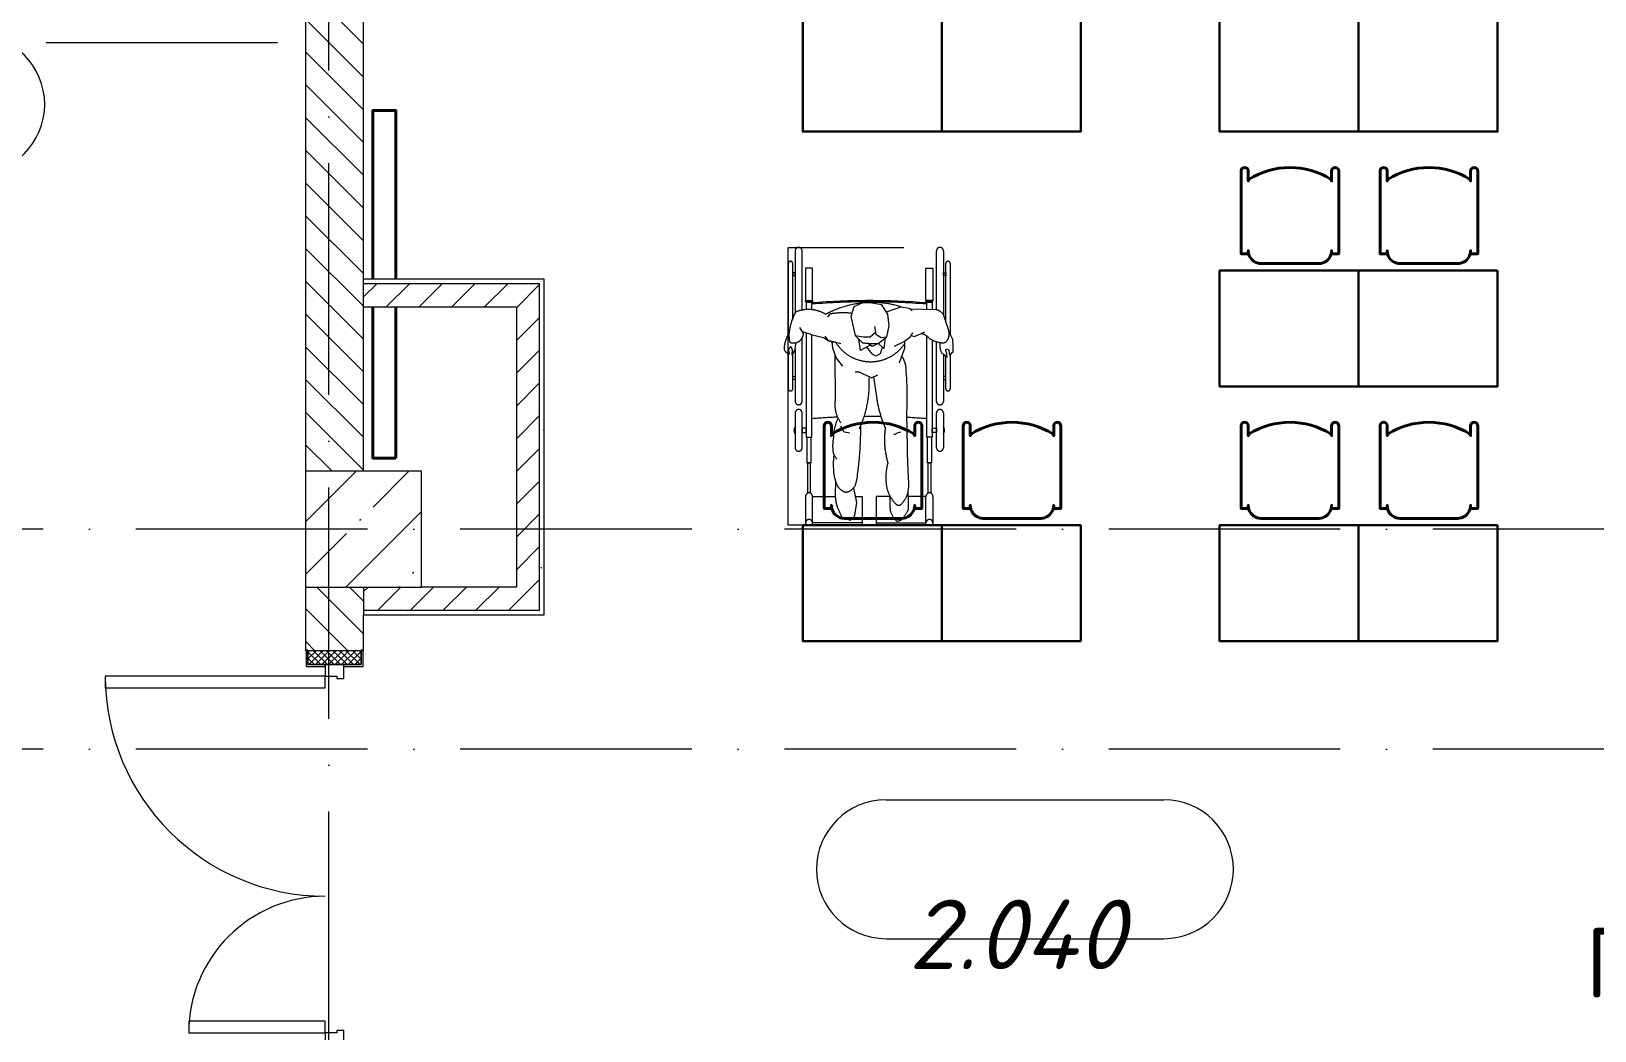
# Model space of a CAD drawing. Header units: millimetres. Extents: x -6467 to 105918, y -7090 to 92481.
# Drawn here: x 92065 to 98816, y 8165 to 12481 of the extents above; entities that cross this region are included whole.
import ezdxf

# ---------------------------------------------------------------- set-up
doc = ezdxf.new("R2010")
doc.units = ezdxf.units.MM
doc.linetypes.add('50_200_ШТРИХ_1Т_ш5_п1_п1_', pattern=[1400, 1000, -200, 0, -200])
doc.linetypes.add('IMPORT-ACAD_ISO03W100', pattern=[6000, 2400, -3600])
for name, color, linetype, lineweight, true_color in [('A-AREA-IDEN-1', 7, 'Continuous', 9, 0xaaaaaa), ('I-WALL-1', 7, 'Continuous', 5, 0x787878), ('мебель 2 этаж-1', 7, 'Continuous', 40, 0xaaaaaa), ('Оси-3', 7, '50_200_ШТРИХ_1Т_ш5_п1_п1_', 9, 0xaaaaaa), ('ТХ_функционал-12', 7, 'IMPORT-ACAD_ISO03W100', 20, 0xaaaaaa), ('ТХ_функционал-2', 7, 'Continuous', 40, 0xaaaaaa), ('ТХ_функционал-9', 7, 'Continuous', 30, 0xaaaaaa)]:
    doc.layers.add(name, color=color, linetype=linetype, lineweight=lineweight, true_color=true_color)
for name, color, linetype, lineweight in [('A-DOOR', 7, 'Continuous', 9), ('A-DOOR-2', 7, 'Continuous', 5), ('A-DOOR-FRAM', 7, 'Continuous', 9), ('A-DOOR-FRAM-2', 7, 'Continuous', 5), ('A-WALL', 7, 'Continuous', 5), ('A-WALL-FNSH-1', 7, 'Continuous', 5), ('A-WALL-IDEN', 7, 'Continuous', 9), ('I-WALL', 7, 'Continuous', 5), ('S-COLS', 7, 'Continuous', 9), ('S-COLS-1', 7, 'Continuous', 5)]:
    doc.layers.add(name, color=color, linetype=linetype, lineweight=lineweight)
doc.styles.add('GOST Common', font='GOST_Common.ttf', dxfattribs={"height": 300})
doc.styles.add('ISOCPEUR_I', font='isocpeui.ttf', dxfattribs={"height": 300})
pattern_1 = [(45, (0, 0), (-70.71068, 70.71068), [])]
pattern_2 = [(0, (0, 0), (406.4, 101.6), [6.706, -298.094, 6.706, -298.094, -1625.6]), (0, (0, 0), (406.4, 101.6), [-609.6, 6.706, -602.894, 6.706, -298.094, -711.2]), (0, (0, 0), (406.4, 101.6), [-1524, 6.706, -196.494, 6.706, -501.294]), (120, (152.4, 50.8), (-291.18818, 301.15272), [6.706, -298.094, 6.706, -298.094, -1625.6]), (120, (152.4, 50.8), (-291.18818, 301.15272), [-609.6, 6.706, -602.894, 6.706, -298.094, -711.2]), (120, (152.4, 50.8), (-291.18818, 301.15272), [-1524, 6.706, -196.494, 6.706, -501.294]), (240, (203.2, 254), (-115.21182, -402.75272), [6.706, -298.094, 6.706, -298.094, -1625.6]), (240, (203.2, 254), (-115.21182, -402.75272), [-609.6, 6.706, -602.894, 6.706, -298.094, -711.2]), (240, (203.2, 254), (-115.21182, -402.75272), [-1524, 6.706, -196.494, 6.706, -501.294])]

# ---------------------------------------------------------------- blocks, each defined once
blk = doc.blocks.new('BSC_Колонна _Прямоугольная - 500х500-V91-АИ_План этажа Радиаторы_2')
at = {"layer": 'S-COLS-1'}
h = blk.add_hatch(dxfattribs=at)
h.set_pattern_fill('FP_128', color=256, style=0, pattern_type=2)
h.set_pattern_definition([(45, (-93500, -10331.04), (-228.0985, 228.0985), []), (45, (-93271.9, -10331.04), (-228.0985, 228.0985), [403.225, -80.645, 6.706, -73.939])])
h.paths.add_polyline_path([(-250, -250), (250, -250), (250, 250), (-250, 250)])
for p, q in [((250, 250), (-250, 250)), ((-250, 250), (-250, -250)), ((250, -250), (250, 250)), ((-250, -250), (250, -250))]:
    blk.add_line(p, q, dxfattribs=at)
blk = doc.blocks.new('110_Дверь_СКБ_2Ст_Наружная1 - СОШ_Д-07_1760_1440_х2400мм_Все учебные помещения_ читальные залы_EIW30-25548196-АИ_План этажа Радиаторы_2')
at = {"layer": 'A-DOOR-2'}
h = blk.add_hatch(dxfattribs=at)
h.set_pattern_fill('FP_120', color=256, style=0, pattern_type=2)
h.set_pattern_definition([(135, (1456.41, 189.685), (-14.14214, -14.14214), []), (225, (1456.41, 189.685), (14.14214, -14.14214), [])])
h.paths.add_polyline_path([(899.5, -115), (899.5, 115), (839.5, 115), (839.5, -115)])
at = {"layer": 'A-DOOR-FRAM-2'}
h = blk.add_hatch(dxfattribs=at)
h.set_pattern_fill('FP_121', color=256, style=0, pattern_type=2)
h.set_pattern_definition([(45, (-666.384, 189.685), (-14.1421, 14.1421), []), (135, (-666.384, 189.685), (-14.1421, -14.1421), [])])
h.paths.add_polyline_path([(-800.5, -115), (-800.5, 115), (-860.5, 115), (-860.5, -115)])
at = {"layer": 'A-DOOR'}
for p, q in [((789.5, 990), (739.5, 990)), ((739.5, 990), (739.5, 40)), ((789.5, 40), (789.5, 990)), ((-750.5, 630), (-750.5, 40)), ((-700.5, 630), (-750.5, 630)), ((-700.5, 40), (-700.5, 630)), ((-750.5, 40), (-700.5, 40)), ((739.5, 40), (789.5, 40))]:
    blk.add_line(p, q, dxfattribs=at)
at = {"layer": 'A-DOOR-2'}
for p, q in [((-792.5, 123), (-862.5, 123)), ((-862.5, 123), (-862.5, 115)), ((-862.5, 115), (-800.5, 115)), ((-800.5, 115), (-800.5, 40)), ((-792.5, 40), (-792.5, 123)), ((901.5, 123), (831.5, 123)), ((831.5, 123), (831.5, 40)), ((839.5, 40), (839.5, 115)), ((839.5, 115), (901.5, 115)), ((901.5, 115), (901.5, 123)), ((-800.5, 40), (-792.5, 40)), ((831.5, 40), (839.5, 40)), ((-792.5, -40), (-800.5, -40)), ((-800.5, -40), (-800.5, -115)), ((-792.5, -123), (-792.5, -40)), ((839.5, -40), (831.5, -40)), ((831.5, -40), (831.5, -123)), ((839.5, -115), (839.5, -40)), ((-862.5, -115), (-862.5, -123)), ((-800.5, -115), (-862.5, -115)), ((-862.5, -123), (-792.5, -123)), ((831.5, -123), (901.5, -123)), ((901.5, -115), (839.5, -115)), ((901.5, -123), (901.5, -115))]:
    blk.add_line(p, q, dxfattribs=at)
for centre, radius, start, end in [((789.5, 40), 950, 90, 180), ((-750.5, 40), 590, 0, 90)]:
    blk.add_arc(centre, radius, start, end, dxfattribs=at)
at = {"layer": 'A-DOOR-FRAM'}
for p, q in [((-800.5, 115), (-860.5, 115)), ((-860.5, 115), (-860.5, -115)), ((-800.5, -115), (-800.5, 115)), ((899.5, 115), (839.5, 115)), ((839.5, 115), (839.5, -115)), ((899.5, -115), (899.5, 115)), ((-750.5, 40), (-800.5, 40)), ((-800.5, 40), (-800.5, -40)), ((-750.5, -10), (-750.5, 40)), ((789.5, 40), (789.5, -10)), ((839.5, 40), (789.5, 40)), ((839.5, -40), (839.5, 40)), ((-800.5, -40), (-740.5, -40)), ((-740.5, -10), (-750.5, -10)), ((-740.5, -40), (-740.5, -10)), ((789.5, -10), (779.5, -10)), ((779.5, -10), (779.5, -40)), ((779.5, -40), (839.5, -40)), ((-860.5, -115), (-800.5, -115)), ((839.5, -115), (899.5, -115))]:
    blk.add_line(p, q, dxfattribs=at)
blk = doc.blocks.new('мебель 2 этаж-28800768-АИ_План этажа Радиаторы_2')
at = {"layer": 'ТХ_функционал-12'}
for p, q in [((97627.1, 13248), (97627.1, 12981.4)), ((97657.1, 12992.2), (97657.1, 13248)), ((98237.1, 12993.8), (98237.1, 13248)), ((98267.1, 13248), (98267.1, 12971.6)), ((97597.1, 13193), (97597.1, 12887.1)), ((97617.1, 12957.8), (97617.1, 13193)), ((98277.1, 12942.1), (98277.1, 13193)), ((98297.1, 13193), (98297.1, 12886.8)), ((97775.4, 12975.1), (97766.9, 12961.6)), ((98123.2, 12997.7), (98232.9, 12994.9)), ((98266, 12974.7), (98289.3, 12906)), ((97662.8, 12891.1), (97647.4, 12917)), ((97657.1, 12598), (97657.1, 12871.8)), ((97885.9, 12882.4), (97917.4, 12851.5)), ((97985.9, 12848.5), (98022.6, 12876.9)), ((98237.1, 12598), (98237.1, 12855.6)), ((97597.1, 12804.8), (97597.1, 12653)), ((97617.1, 12653), (97617.1, 12803.5)), ((97627.1, 12824.2), (97627.1, 12598)), ((97797.9, 12796.3), (97799.3, 12599.7)), ((98267.1, 12802.1), (98267.1, 12598)), ((98277.1, 12816.4), (98277.1, 12820.4)), ((98277.1, 12653), (98277.1, 12793.6)), ((98297.1, 12800.6), (98297.1, 12653)), ((97946.2, 12649.2), (97946.2, 12699.7)), ((97965.4, 12704.1), (97977.8, 12618.3)), ((97627.1, 12548), (97627.1, 12398)), ((97657.1, 12398), (97657.1, 12548)), ((98237.1, 12398), (98237.1, 12548)), ((98267.1, 12548), (98267.1, 12398)), ((97801.2, 12255.6), (97800.5, 12190)), ((97884.6, 12105.7), (97892.9, 12161.2)), ((98035.6, 12190.8), (98035.6, 12160.1)), ((97830, 12096.6), (97864.1, 12085.4)), ((97917.1, 12073), (97702.1, 12073)), ((97977.1, 12073), (98192.1, 12073))]:
    blk.add_line(p, q, dxfattribs=at)
at = {"layer": 'ТХ_функционал-12', "flags": 128}
for points in [[(98297.1, 12063), (97597.1, 12063), (97597.1, 13263), (98297.1, 13263)], [(97672.1, 13033), (97702.1, 13033), (97702.1, 13173), (97672.1, 13173), (97672.1, 13033), (97702.1, 13033), (97702.1, 13030), (97672.1, 13030)], [(98222.1, 13033), (98192.1, 13033), (98192.1, 13173), (98222.1, 13173), (98222.1, 13033), (98192.1, 13033), (98192.1, 13030), (98222.1, 13030)], [(97617.1, 13141), (97627.1, 13141), (97627.1, 13153), (97617.1, 13153)], [(98277.1, 13141), (98267.1, 13141), (98267.1, 13153), (98277.1, 13153)], [(97617.1, 12705), (97627.1, 12705), (97627.1, 12693), (97617.1, 12693)], [(98277.1, 12705), (98267.1, 12705), (98267.1, 12693), (98277.1, 12693)], [(97657.1, 12463), (97675.1, 12463), (97675.1, 12483), (97657.1, 12483)], [(98237.1, 12463), (98219.1, 12463), (98219.1, 12483), (98237.1, 12483)]]:
    blk.add_lwpolyline(points, close=True, dxfattribs=at)
for points in [[(97672.1, 13030), (97675.1, 13027), (97699.1, 13027), (97702.1, 13030)], [(98222.1, 13030), (98219.1, 13027), (98195.1, 13027), (98192.1, 13030)], [(97699.1, 12994), (97699.1, 13027), (97675.1, 13027), (97675.1, 12994.4)], [(97969.9, 12921.8), (97975.2, 12888), (97998.9, 12874), (98022.5, 12876.9), (98032.4, 12923.7), (98027.7, 12975.1), (98001.5, 13014.6), (97949, 13023), (97917.4, 13023), (97880.5, 13006.2), (97867.5, 12964), (97885.9, 12882.4), (97922.6, 12876.9), (97951.6, 12876.9), (97973.7, 12897.6)], [(98021.3, 12984.7), (98082.9, 13006.2), (98119.8, 13000.6), (98123.2, 12997.7), (98132.2, 12988.7)], [(98195.1, 12995.9), (98195.1, 13027), (98219.1, 13027), (98219.1, 12995.3)], [(97675.1, 12894.3), (97675.1, 12443), (97699.1, 12443), (97699.1, 12886.7)], [(98185.3, 12896.6), (98140.4, 12876.9), (98127.4, 12882.3)], [(97614.6, 12822), (97612.9, 12799.7), (97615.4, 12800.8), (97626, 12818.1), (97632, 12852)], [(97756, 12879.3), (97768.1, 12862.8), (97825, 12848.2)], [(97785.6, 12854.8), (97788.6, 12829.1), (97804.4, 12784.2), (97831, 12750.8)], [(97951.6, 12840.4), (97909.5, 12817.8), (97901.4, 12867.2)], [(98003.2, 12832.1), (97993.6, 12803.8), (97975.2, 12792.6), (97962, 12800.9), (97941.1, 12826.2), (97937.1, 12832.6)], [(97985.4, 12848.5), (97959.4, 12834.7), (97941.1, 12848.7)], [(98016, 12871.8), (98009.4, 12826.2), (97985.7, 12848.7)], [(98134.5, 12893.9), (98122.4, 12874), (98098.7, 12857.1), (98054.2, 12835.6)], [(98098.7, 12857.1), (98098.7, 12826.2), (98079.7, 12772.4), (98075.1, 12764.4)], [(98219.1, 12863), (98219.1, 12443), (98195.1, 12443), (98195.1, 12880.4)], [(98291.9, 12893), (98295.6, 12889.6), (98307.1, 12866.9), (98308.1, 12834.2), (98308.5, 12810.5), (98301.6, 12806.1), (98294.7, 12797.7), (98292.2, 12817.2), (98286.8, 12823.5), (98276, 12820.1), (98281, 12802.1), (98282.1, 12787.6), (98272.7, 12798.9), (98262.4, 12804.6), (98256.6, 12816), (98253, 12832.9), (98252.8, 12853)], [(97885.7, 12725.9), (97904.2, 12725.1), (97956.9, 12699.8), (97983.5, 12713.3)], [(97863.2, 12460.2), (97839, 12465.4), (97824.4, 12491.3)], [(97678.1, 12443), (97678.1, 12333), (97696.1, 12333), (97696.1, 12443)], [(98081.8, 12465.4), (98067.2, 12460.2), (98057.5, 12454.9), (98052.7, 12454.9)], [(98216.1, 12443), (98216.1, 12333), (98198.1, 12333), (98198.1, 12443)], [(97693.1, 12201.7), (97693.1, 12333), (97681.1, 12333), (97681.1, 12201.7)], [(98201.1, 12201.7), (98201.1, 12333), (98213.1, 12333), (98213.1, 12201.7)], [(97672.1, 12188), (97672.1, 12063), (97702.1, 12063), (97702.1, 12188), (97800.5, 12188)], [(97887.8, 12188), (97917.1, 12188), (97917.1, 12063), (97702.1, 12063)], [(98035.6, 12188), (97977.1, 12188), (97977.1, 12063), (98192.1, 12063)], [(98222.1, 12188), (98222.1, 12063), (98192.1, 12063), (98192.1, 12188), (98115.8, 12188)]]:
    blk.add_lwpolyline(points, dxfattribs=at)
at = {"layer": 'ТХ_функционал-12'}
for centre, radius, start, end in [((97642.1, 13248), 15, 0, 180), ((98252.1, 13248), 15, 0, 180), ((97607.1, 13193), 10, 0, 180), ((98287.1, 13193), 10, 0, 180), ((97947.1, 9952.8), 3080.2, 85.38187, 94.61813), ((97916.4, 12845), 319.9, 154.30547, 168.4904), ((97684.1, 12847.5), 147.2, 59.16973, 112.33532), ((97947.1, 9947.8), 3080.2, 85.38187, 94.61813), ((97959.9, 12607.7), 417.5, 72.5326, 118.67838), ((97833.4, 12655), 325.3, 84.0911, 100.27052), ((98219, 12935.1), 61.5, 40.14329, 76.91115), ((97728.2, 12883.3), 127.8, 168.4904, 193.57778), ((97910.9, 13597.9), 742.1, 250.01329, 257.39019), ((98239.7, 12889.2), 52.4, 334.06949, 18.71787), ((97734, 12812.8), 155.8, 148.77076, 173.85174), ((97606.3, 12830.4), 27.2, 181.79546, 261.46643), ((97600.2, 12829.4), 3.54, 230.39918, 4.30503), ((96488.6, 12607.6), 1130.8, 9.97317, 11.17104), ((97606.9, 12829.9), 3.2, 44.8531, 184.30503), ((97619.8, 12893.3), 43.1, 248.39119, 357.03221), ((97579.4, 12802.6), 42, 38.65197, 44.8531), ((97603.8, 12822.1), 10.8, 359.66039, 38.65197), ((97802.9, 12939), 84.7, 230.40617, 268.96749), ((97952.9, 12946.8), 177.5, 211.40002, 325.25739), ((97964.9, 13159.3), 311.4, 261.22432, 273.86112), ((98164.4, 12839.8), 50.8, 41.45856, 82.71225), ((98269.3, 12960.1), 109.3, 232.38339, 268.76549), ((98261.2, 12878.7), 28.5, 281.64362, 334.06949), ((97996.4, 12731.9), 110.2, 359.36477, 34.3703), ((96726.7, 12616), 1384.6, 356.79645, 4.75129), ((97607.1, 12653), 10, 180, 0), ((97495.2, 12670.5), 451.6, 335.02185, 357.30452), ((98287.1, 12653), 10, 180, 0), ((97642.1, 12598), 15, 180, 0), ((97642.1, 12548), 15, 0, 180), ((97930.6, 12584.5), 132.2, 173.36729, 216.26653), ((98501.6, 12694.2), 529.3, 188.24023, 203.52839), ((98252.1, 12598), 15, 180, 0), ((98252.1, 12548), 15, 0, 180), ((97947.1, 9452.8), 3080.2, 92.54723, 94.61813), ((97991.9, 12438.6), 199.5, 154.10975, 179.10008), ((96445.5, 12481.2), 1464.8, 352.2848, 0.44984), ((97947.1, 9452.8), 3080.2, 89.05947, 90.40544), ((95858.4, 12452.9), 2252.4, 359.60618, 2.18297), ((97947.1, 9452.8), 3080.2, 85.38187, 86.97584), ((97647.1, 12473), 25, 143.1301, 216.8699), ((97982.9, 12405.6), 193.9, 169.27005, 188.58746), ((98365.1, 12433.2), 352.3, 171.88295, 196.52538), ((100688.4, 12419.7), 2577.6, 179.60618, 184.0229), ((98247.1, 12473), 25, 323.1301, 36.8699), ((97642.1, 12398), 15, 180, 0), ((97883.5, 12410.8), 98.4, 200.29749, 219.4629), ((98213, 12326.1), 421.3, 175.03721, 185.77043), ((98252.1, 12398), 15, 180, 0), ((98268.2, 12267.9), 249.5, 164.87994, 185.38457), ((98046.5, 12334.1), 257.6, 191.27138, 203.06225), ((97878.5, 12282.4), 84.7, 215.51364, 237.69088), ((97825.7, 12273.1), 72.2, 300.36119, 326.43429), ((96913.7, 11988.5), 994.3, 10.00554, 13.7086), ((97729.9, 12294.1), 167.4, 338.68039, 356.73945), ((98165.9, 12258.2), 146.7, 185.38457, 224.91874), ((98008.9, 12231.2), 108.5, 315.08126, 4.0229), ((97687.1, 12188), 15, 0, 180), ((97931.5, 12188.7), 131, 179.42747, 203.22441), ((97847.7, 12233.1), 26.6, 236.95237, 303.04763), ((98281, 12160.1), 245.4, 180, 188.56576), ((98073.8, 12166.4), 16.7, 224.91874, 315.08126), ((97078.6, 12135.3), 1038.5, 0.59251, 3.96595), ((98207.1, 12188), 15, 0, 180), ((97687.1, 12073), 15, 0, 180), ((98475.4, 12422.1), 722.8, 203.22441, 206.75938), ((97843.3, 12126.8), 46.4, 296.69534, 332.85173), ((98159.9, 12170.3), 130.3, 201.0215, 222.94979), ((98067.5, 12112.7), 31.3, 264.57234, 305.34493), ((97937.7, 12223.2), 201, 317.40257, 329.46472), ((98075.9, 12143.1), 41.3, 327.80668, 4.17986), ((98207.1, 12073), 15, 0, 180)]:
    blk.add_arc(centre, radius, start, end, dxfattribs=at)
at = {"layer": 'ТХ_функционал-2'}
blk.add_line((95903.6, 13006.3), (95903.6, 12353.5), dxfattribs=at)
at = {"layer": 'ТХ_функционал-2', "flags": 128}
for points in [[(95803.6, 13126.3), (95803.6, 13853.5), (95903.6, 13853.5), (95903.6, 13126.3)], [(95903.6, 12353.5), (95803.6, 12353.5), (95803.6, 13006.3)]]:
    blk.add_lwpolyline(points, dxfattribs=at)
for points in [[(99552.8, 13592.5), (99552.8, 13237.6), (99553.6, 13235.6), (99555.6, 13234.8), (99580.7, 13234.8), (99582.7, 13235.6), (99583.5, 13237.6), (99583.5, 13248.8), (99584.2, 13240), (99586.2, 13231.5), (99589.5, 13223.6), (99594.1, 13216), (99599.8, 13209.3), (99606.4, 13203.7), (99614, 13199), (99622.1, 13195.7), (99630.6, 13193.6), (99639.3, 13193), (99887.7, 13193), (99896.4, 13193.6), (99904.9, 13195.7), (99912.8, 13198.9), (99921, 13203.9), (99927.1, 13209.3), (99932.9, 13216), (99937.4, 13223.4), (99940.7, 13231.3), (99942.8, 13240.3), (99943.5, 13248.8), (99943.5, 13237.6), (99944.3, 13235.6), (99946.3, 13234.8), (99971.4, 13234.8), (99973.4, 13235.6), (99974.2, 13237.6), (99974.2, 13592.5), (99973.4, 13597.2), (99971.3, 13601.5), (99967.8, 13604.9), (99963.6, 13607.1), (99958.8, 13607.8), (99954.2, 13607.1), (99949.7, 13604.8), (99946.4, 13601.5), (99944.2, 13597.1), (99943.5, 13592.5), (99943.5, 13549.5), (99942.9, 13552.9), (99941.5, 13555.5), (99939.1, 13557.6), (99919.5, 13568.9), (99899.5, 13578.7), (99876.8, 13587.9), (99854.9, 13595), (99832.3, 13600.6), (99809.5, 13604.6), (99787.5, 13607), (99763.5, 13607.8), (99740.2, 13607), (99717.4, 13604.6), (99694.8, 13600.6), (99672.4, 13595.1), (99650.2, 13587.9), (99628.7, 13579.3), (99607.7, 13569), (99587.9, 13557.6), (99585.6, 13555.6), (99584, 13552.8), (99583.5, 13549.7), (99583.5, 13592.5), (99582.7, 13597.2), (99580.5, 13601.5), (99577.2, 13604.9), (99572.9, 13607.1), (99568.1, 13607.8), (99563.4, 13607.1), (99559.1, 13604.9), (99555.8, 13601.6), (99553.5, 13597.1)], [(100152.8, 13592.5), (100152.8, 13237.6), (100153.6, 13235.6), (100155.6, 13234.8), (100180.7, 13234.8), (100182.7, 13235.6), (100183.5, 13237.6), (100183.5, 13248.8), (100184.2, 13240), (100186.2, 13231.5), (100189.5, 13223.6), (100194.1, 13216), (100199.8, 13209.3), (100206.4, 13203.7), (100214, 13199), (100222.1, 13195.7), (100230.6, 13193.6), (100239.3, 13193), (100487.7, 13193), (100496.4, 13193.6), (100504.9, 13195.7), (100512.8, 13198.9), (100521, 13203.9), (100527.1, 13209.3), (100532.9, 13216), (100537.4, 13223.4), (100540.7, 13231.3), (100542.8, 13240.3), (100543.5, 13248.8), (100543.5, 13237.6), (100544.3, 13235.6), (100546.3, 13234.8), (100571.4, 13234.8), (100573.4, 13235.6), (100574.2, 13237.6), (100574.2, 13592.5), (100573.4, 13597.2), (100571.3, 13601.5), (100567.8, 13604.9), (100563.6, 13607.1), (100558.8, 13607.8), (100554.2, 13607.1), (100549.7, 13604.8), (100546.4, 13601.5), (100544.2, 13597.1), (100543.5, 13592.5), (100543.5, 13549.5), (100542.9, 13552.9), (100541.5, 13555.5), (100539.1, 13557.6), (100519.5, 13568.9), (100499.5, 13578.7), (100476.8, 13587.9), (100454.9, 13595), (100432.3, 13600.6), (100409.5, 13604.6), (100387.5, 13607), (100363.5, 13607.8), (100340.2, 13607), (100317.4, 13604.6), (100294.8, 13600.6), (100272.4, 13595.1), (100250.2, 13587.9), (100228.7, 13579.3), (100207.7, 13569), (100187.9, 13557.6), (100185.6, 13555.6), (100184, 13552.8), (100183.5, 13549.7), (100183.5, 13592.5), (100182.7, 13597.2), (100180.5, 13601.5), (100177.2, 13604.9), (100172.9, 13607.1), (100168.1, 13607.8), (100163.4, 13607.1), (100159.1, 13604.9), (100155.8, 13601.6), (100153.5, 13597.1)], [(97752.8, 12492.5), (97752.8, 12137.6), (97753.6, 12135.6), (97755.6, 12134.8), (97780.7, 12134.8), (97782.7, 12135.6), (97783.5, 12137.6), (97783.5, 12148.8), (97784.2, 12140), (97786.3, 12131.5), (97789.5, 12123.6), (97794.2, 12116), (97799.9, 12109.3), (97806.5, 12103.7), (97814.1, 12099), (97822.1, 12095.7), (97830.6, 12093.6), (97839.3, 12093), (98087.7, 12093), (98096.5, 12093.7), (98104.9, 12095.7), (98112.8, 12098.9), (98121, 12103.9), (98127.2, 12109.3), (98132.9, 12116.1), (98137.4, 12123.4), (98140.7, 12131.3), (98142.9, 12140.3), (98143.5, 12148.8), (98143.5, 12137.6), (98144.3, 12135.6), (98146.3, 12134.8), (98171.4, 12134.8), (98173.4, 12135.6), (98174.2, 12137.6), (98174.2, 12492.5), (98173.5, 12497.3), (98171.3, 12501.5), (98167.8, 12505), (98163.6, 12507.1), (98158.9, 12507.8), (98154.3, 12507.1), (98149.8, 12504.8), (98146.4, 12501.5), (98144.2, 12497.1), (98143.5, 12492.5), (98143.5, 12449.5), (98143, 12452.9), (98141.5, 12455.5), (98139.1, 12457.6), (98119.5, 12468.9), (98099.6, 12478.7), (98076.9, 12487.9), (98055, 12495), (98032.4, 12500.6), (98009.5, 12504.6), (97987.5, 12507), (97963.5, 12507.8), (97940.2, 12507), (97917.4, 12504.6), (97894.8, 12500.7), (97872.4, 12495.1), (97850.2, 12487.9), (97828.8, 12479.3), (97807.7, 12469), (97787.9, 12457.6), (97785.6, 12455.6), (97784, 12452.8), (97783.5, 12449.7), (97783.5, 12492.5), (97782.8, 12497.2), (97780.6, 12501.5), (97777.2, 12504.9), (97772.9, 12507.1), (97768.2, 12507.8), (97763.5, 12507.1), (97759.1, 12504.9), (97755.8, 12501.6), (97753.5, 12497.1)], [(98352.8, 12492.5), (98352.8, 12137.6), (98353.6, 12135.6), (98355.6, 12134.8), (98380.7, 12134.8), (98382.7, 12135.6), (98383.5, 12137.6), (98383.5, 12148.8), (98384.2, 12140), (98386.3, 12131.5), (98389.5, 12123.6), (98394.2, 12116), (98399.9, 12109.3), (98406.5, 12103.7), (98414.1, 12099), (98422.1, 12095.7), (98430.6, 12093.6), (98439.3, 12093), (98687.7, 12093), (98696.5, 12093.7), (98704.9, 12095.7), (98712.8, 12098.9), (98721, 12103.9), (98727.2, 12109.3), (98732.9, 12116.1), (98737.4, 12123.4), (98740.7, 12131.3), (98742.9, 12140.3), (98743.5, 12148.8), (98743.5, 12137.6), (98744.3, 12135.6), (98746.3, 12134.8), (98771.4, 12134.8), (98773.4, 12135.6), (98774.2, 12137.6), (98774.2, 12492.5), (98773.5, 12497.3), (98771.3, 12501.5), (98767.8, 12505), (98763.6, 12507.1), (98758.9, 12507.8), (98754.3, 12507.1), (98749.8, 12504.8), (98746.4, 12501.5), (98744.2, 12497.1), (98743.5, 12492.5), (98743.5, 12449.5), (98743, 12452.9), (98741.5, 12455.5), (98739.1, 12457.6), (98719.5, 12468.9), (98699.6, 12478.7), (98676.9, 12487.9), (98655, 12495), (98632.4, 12500.6), (98609.5, 12504.6), (98587.5, 12507), (98563.5, 12507.8), (98540.2, 12507), (98517.4, 12504.6), (98494.8, 12500.7), (98472.4, 12495.1), (98450.2, 12487.9), (98428.8, 12479.3), (98407.7, 12469), (98387.9, 12457.6), (98385.6, 12455.6), (98384, 12452.8), (98383.5, 12449.7), (98383.5, 12492.5), (98382.8, 12497.2), (98380.6, 12501.5), (98377.2, 12504.9), (98372.9, 12507.1), (98368.2, 12507.8), (98363.5, 12507.1), (98359.1, 12504.9), (98355.8, 12501.6), (98353.5, 12497.1)], [(99552.8, 12492.5), (99552.8, 12137.6), (99553.6, 12135.6), (99555.6, 12134.8), (99580.7, 12134.8), (99582.7, 12135.6), (99583.5, 12137.6), (99583.5, 12148.8), (99584.2, 12140), (99586.2, 12131.5), (99589.5, 12123.6), (99594.1, 12116), (99599.8, 12109.3), (99606.4, 12103.7), (99614, 12099), (99622.1, 12095.7), (99630.6, 12093.6), (99639.3, 12093), (99887.7, 12093), (99896.4, 12093.7), (99904.9, 12095.7), (99912.8, 12098.9), (99921, 12103.9), (99927.1, 12109.3), (99932.9, 12116.1), (99937.4, 12123.4), (99940.7, 12131.3), (99942.8, 12140.3), (99943.5, 12148.8), (99943.5, 12137.6), (99944.3, 12135.6), (99946.3, 12134.8), (99971.4, 12134.8), (99973.4, 12135.6), (99974.2, 12137.6), (99974.2, 12492.5), (99973.4, 12497.3), (99971.3, 12501.5), (99967.8, 12505), (99963.6, 12507.1), (99958.8, 12507.8), (99954.2, 12507.1), (99949.7, 12504.8), (99946.4, 12501.5), (99944.2, 12497.1), (99943.5, 12492.5), (99943.5, 12449.5), (99942.9, 12452.9), (99941.5, 12455.5), (99939.1, 12457.6), (99919.5, 12468.9), (99899.5, 12478.7), (99876.8, 12487.9), (99854.9, 12495), (99832.3, 12500.6), (99809.5, 12504.6), (99787.5, 12507), (99763.5, 12507.8), (99740.2, 12507), (99717.4, 12504.6), (99694.8, 12500.7), (99672.4, 12495.1), (99650.2, 12487.9), (99628.7, 12479.3), (99607.7, 12469), (99587.9, 12457.6), (99585.6, 12455.6), (99584, 12452.8), (99583.5, 12449.7), (99583.5, 12492.5), (99582.7, 12497.2), (99580.5, 12501.5), (99577.2, 12504.9), (99572.9, 12507.1), (99568.1, 12507.8), (99563.4, 12507.1), (99559.1, 12504.9), (99555.8, 12501.6), (99553.5, 12497.1)], [(100152.8, 12492.5), (100152.8, 12137.6), (100153.6, 12135.6), (100155.6, 12134.8), (100180.7, 12134.8), (100182.7, 12135.6), (100183.5, 12137.6), (100183.5, 12148.8), (100184.2, 12140), (100186.2, 12131.5), (100189.5, 12123.6), (100194.1, 12116), (100199.8, 12109.3), (100206.4, 12103.7), (100214, 12099), (100222.1, 12095.7), (100230.6, 12093.6), (100239.3, 12093), (100487.7, 12093), (100496.4, 12093.7), (100504.9, 12095.7), (100512.8, 12098.9), (100521, 12103.9), (100527.1, 12109.3), (100532.9, 12116.1), (100537.4, 12123.4), (100540.7, 12131.3), (100542.8, 12140.3), (100543.5, 12148.8), (100543.5, 12137.6), (100544.3, 12135.6), (100546.3, 12134.8), (100571.4, 12134.8), (100573.4, 12135.6), (100574.2, 12137.6), (100574.2, 12492.5), (100573.4, 12497.3), (100571.3, 12501.5), (100567.8, 12505), (100563.6, 12507.1), (100558.8, 12507.8), (100554.2, 12507.1), (100549.7, 12504.8), (100546.4, 12501.5), (100544.2, 12497.1), (100543.5, 12492.5), (100543.5, 12449.5), (100542.9, 12452.9), (100541.5, 12455.5), (100539.1, 12457.6), (100519.5, 12468.9), (100499.5, 12478.7), (100476.8, 12487.9), (100454.9, 12495), (100432.3, 12500.6), (100409.5, 12504.6), (100387.5, 12507), (100363.5, 12507.8), (100340.2, 12507), (100317.4, 12504.6), (100294.8, 12500.7), (100272.4, 12495.1), (100250.2, 12487.9), (100228.7, 12479.3), (100207.7, 12469), (100187.9, 12457.6), (100185.6, 12455.6), (100184, 12452.8), (100183.5, 12449.7), (100183.5, 12492.5), (100182.7, 12497.2), (100180.5, 12501.5), (100177.2, 12504.9), (100172.9, 12507.1), (100168.1, 12507.8), (100163.4, 12507.1), (100159.1, 12504.9), (100155.8, 12501.6), (100153.5, 12497.1)]]:
    blk.add_lwpolyline(points, close=True, dxfattribs=at)
at = {"layer": 'ТХ_функционал-9', "flags": 128}
for points in [[(98860, 14262.9), (98860, 13762.9), (98260, 13762.9), (98260, 14262.9), (97660, 14262.9), (97660, 13762.9), (98260, 13762.9), (98260, 14262.9)], [(100660, 14262.9), (100660, 13762.9), (100060, 13762.9), (100060, 14262.9), (99460, 14262.9), (99460, 13762.9), (100060, 13762.9), (100060, 14262.9)], [(100660, 13163), (100660, 12663), (100060, 12663), (100060, 13163), (99460, 13163), (99460, 12663), (100060, 12663), (100060, 13163)], [(98860, 12063), (98860, 11563), (98260, 11563), (98260, 12063), (97660, 12063), (97660, 11563), (98260, 11563), (98260, 12063)], [(100660, 12063), (100660, 11563), (100060, 11563), (100060, 12063), (99460, 12063), (99460, 11563), (100060, 11563), (100060, 12063)]]:
    blk.add_lwpolyline(points, close=True, dxfattribs=at)
blk = doc.blocks.new('AAR_СКБ_Марка_помещения_1_5 ммп - Номер-27962133-АИ_План этажа Радиаторы_2')
at = {"layer": 'A-AREA-IDEN-1'}
for p, q in [((-2.987, 3), (3.013, 3)), ((-2.987, 0), (3.013, 0))]:
    blk.add_line(p, q, dxfattribs=at)
for centre, start, end in [((-2.987, 1.5), 90, 270), ((3.013, 1.5), 270, 90)]:
    blk.add_arc(centre, 1.5, start, end, dxfattribs=at)

msp = doc.modelspace()

# ---------------------------------------------------------------- hatches: boundary and pattern name
at = {"layer": 'I-WALL'}
h = msp.add_hatch(dxfattribs=at)
h.set_pattern_fill('FP_2', color=256, style=0, pattern_type=2)
h.set_pattern_definition([(135, (0, 0), (-70.71068, -70.71068), [])])
h.paths.add_polyline_path([(93250, -1419), (93500, -1419), (93498, -931), (93250, -931)])
h.paths.add_polyline_path([(93490, 831), (93490, 833), (93500, 833), (93498, 1081), (93250, 1081), (93252, 833), (93430, 831)])
h.paths.add_polyline_path([(93250, 1581), (93500, 1581), (93500, 5281), (93250, 5281), (93250, 2503.7)])
h.paths.add_polyline_path([(93500, 5981), (93500, 6271), (93250, 6271), (93250, 5981), (93415, 5981)])
h.paths.add_polyline_path([(93500, 6971), (93500, 7081), (93250, 7081), (93250, 6971), (93415, 6971)])
h.paths.add_polyline_path([(93391.9, 7581), (93500, 7581), (93498, 8044), (93250, 8044), (93252, 7581), (93260, 7581)])
h.paths.add_polyline_path([(93490, 9806), (93490, 9808), (93500, 9808), (93498, 10081), (93250, 10081), (93252, 9808), (93430, 9806)])
h.paths.add_polyline_path([(93464.7, 10581), (93500, 10581), (93500, 16081), (93250, 16081), (93250, 10581)])
h.paths.add_polyline_path([(93500, 16581), (93498, 17069), (93250, 17069), (93250, 16581), (93431.2, 16581)])
h.paths.add_polyline_path([(93250, 18831), (93500, 18833), (93498, 19081), (93250, 19081), (93250, 18833)])
h.paths.add_polyline_path([(93250, 19581), (93500, 19581), (93500, 25081), (93250, 25081), (93250, 25029.5)])
h.paths.add_polyline_path([(93298.3, 25581), (93500, 25581), (93498, 26069), (93250, 26069), (93252, 25581), (93297.9, 25581)])
h.paths.add_polyline_path([(93252, 27831), (93252, 27833), (93500, 27833), (93500, 28081), (93250, 28081), (93250, 27831)])
h.paths.add_polyline_path([(93250, 28581), (93500, 28581), (93500, 34081), (93250, 34081), (93250, 30660.9)])
h.paths.add_polyline_path([(93252, 34581), (93500, 34581), (93498, 35069), (93250, 35069), (93250, 34581)])
h.paths.add_polyline_path([(93500, 36831), (93500, 37081), (93250, 37081), (93252, 36833), (93498, 36831)])
h.paths.add_polyline_path([(93323.7, 37581), (93500, 37581), (93500, 42431), (93250, 42431), (93250, 37581), (93320.9, 37581)])
h = msp.add_hatch(dxfattribs=at)
h.set_pattern_fill('FP_4', color=256, style=0, pattern_type=2)
h.set_pattern_definition(pattern_1)
h.paths.add_polyline_path([(94160, 11291), (94160, 11391), (93500, 11391), (93500, 11291)])
h = msp.add_hatch(dxfattribs=at)
h.set_pattern_fill('FP_4', color=256, style=0, pattern_type=2)
h.set_pattern_definition(pattern_1)
h.paths.add_polyline_path([(94160, 9981), (94260, 9981), (94260, 11391), (94160, 11391), (94160, 10081)])
h = msp.add_hatch(dxfattribs=at)
h.set_pattern_fill('FP_4', color=256, style=0, pattern_type=2)
h.set_pattern_definition(pattern_1)
h.paths.add_polyline_path([(93500, 9981), (94160, 9981), (94160, 10081), (93500, 10081)])
at = {"layer": 'I-WALL-1'}
h = msp.add_hatch(dxfattribs=at)
h.set_pattern_fill('FP_3', color=256, style=0, pattern_type=2)
h.set_pattern_definition(pattern_2)
h.paths.add_polyline_path([(94160, 11391), (94260, 11391), (94260, 11411), (93500, 11411), (93500, 11391)])
h = msp.add_hatch(dxfattribs=at)
h.set_pattern_fill('FP_3', color=256, style=0, pattern_type=2)
h.set_pattern_definition(pattern_2)
h.paths.add_polyline_path([(94260, 9961), (94280, 9961), (94280, 11411), (94260, 11411), (94260, 9981)])
h = msp.add_hatch(dxfattribs=at)
h.set_pattern_fill('FP_3', color=256, style=0, pattern_type=2)
h.set_pattern_definition(pattern_2)
h.paths.add_polyline_path([(94260, 9961), (94260, 9981), (93500, 9981), (93500, 9961), (94160, 9961)])

# ---------------------------------------------------------------- linework, layer by layer
at = {"layer": 'A-WALL'}
for p, q in [((93500, 10581), (93500, 16081)), ((93250, 15410.5), (93250, 10581)), ((94260, 11391), (93500, 11391)), ((94260, 9981), (94260, 11391)), ((93250, 10081), (93250, 9806)), ((93500, 9981), (94260, 9981)), ((93500, 9806), (93500, 9961))]:
    msp.add_line(p, q, dxfattribs=at)
at = {"layer": 'A-WALL-FNSH-1'}
for p, q in [((94280, 11411), (93500, 11411)), ((94280, 9961), (94280, 11411)), ((93500, 11291), (94160, 11291)), ((94160, 11291), (94160, 10081)), ((93500, 10081), (93500, 9961)), ((94160, 10081), (93750, 10081)), ((93500, 9961), (94280, 9961))]:
    msp.add_line(p, q, dxfattribs=at)
at = {"layer": 'Оси-3'}
for p, q in [((93350, -5889.7), (93350, 91281)), ((93128, 12431), (66949.8, 12431)), ((104718, 10331), (82581.2, 10331)), ((104718, 9381), (-5267.3, 9381))]:
    msp.add_line(p, q, dxfattribs=at)

# ---------------------------------------------------------------- block references
at = {"layer": 'A-AREA-IDEN-1', "xscale": 199.9999999999999, "yscale": 199.9999999999999, "zscale": 199.9999999999999}
for p in [(91220.7, 11865.2), (96353.3, 8562.7)]:
    msp.add_blockref('AAR_СКБ_Марка_помещения_1_5 ммп - Номер-27962133-АИ_План этажа Радиаторы_2', p, dxfattribs=at)
at = {"layer": 'A-DOOR-2', "rotation": 89.9999999999999}
msp.add_blockref('110_Дверь_СКБ_2Ст_Наружная1 - СОШ_Д-07_1760_1440_х2400мм_Все учебные помещения_ читальные залы_EIW30-25548196-АИ_План этажа Радиаторы_2', (93375, 8906.5), dxfattribs=at)
at = {"layer": 'S-COLS'}
msp.add_blockref('BSC_Колонна _Прямоугольная - 500х500-V91-АИ_План этажа Радиаторы_2', (93500, 10331), dxfattribs=at)
at = {"layer": 'мебель 2 этаж-1'}
msp.add_blockref('мебель 2 этаж-28800768-АИ_План этажа Радиаторы_2', (-2263.5, -1715.2), dxfattribs=at)

# ---------------------------------------------------------------- texts
at = {"layer": 'A-AREA-IDEN-1', "insert": (96318.6, 8431.2), "char_height": 300, "width": 992, "attachment_point": 8, "line_spacing_factor": 1.139951, "style": 'ISOCPEUR_I'}
msp.add_mtext('\\pt2540.001,5079.999,7620,10160.001,12699.999,15240,17780.001,20319.999,22860,25400.001,27939.999,30480,33020.001,35559.999,38100,40640.001,43179.999,45720,48260.001,50799.999,53340,55880.001,58419.999,60960,63500.001,66039.999,68580,71120.001,73659.999,76200,78740.001,81279.999;2.040', dxfattribs=at)
at = {"layer": 'A-WALL-IDEN', "insert": (99333.7, 8608), "char_height": 300, "width": 1178, "attachment_point": 2, "line_spacing_factor": 1.022766, "style": 'GOST Common'}
msp.add_mtext('\\pt80.001,159.999,240,320.001,399.999,480,560.001,639.999,720,800.001,879.999,960,1040.001,1119.999,1200,1280.001,1359.999,1440,1520.001,1599.999,1680,1760.001,1839.999,1920,2000.001,2079.999,2160,2240.001,2319.999,2400,2480.001,2559.999;ПО-4.1', dxfattribs=at)

doc.saveas('drawing.dxf')
